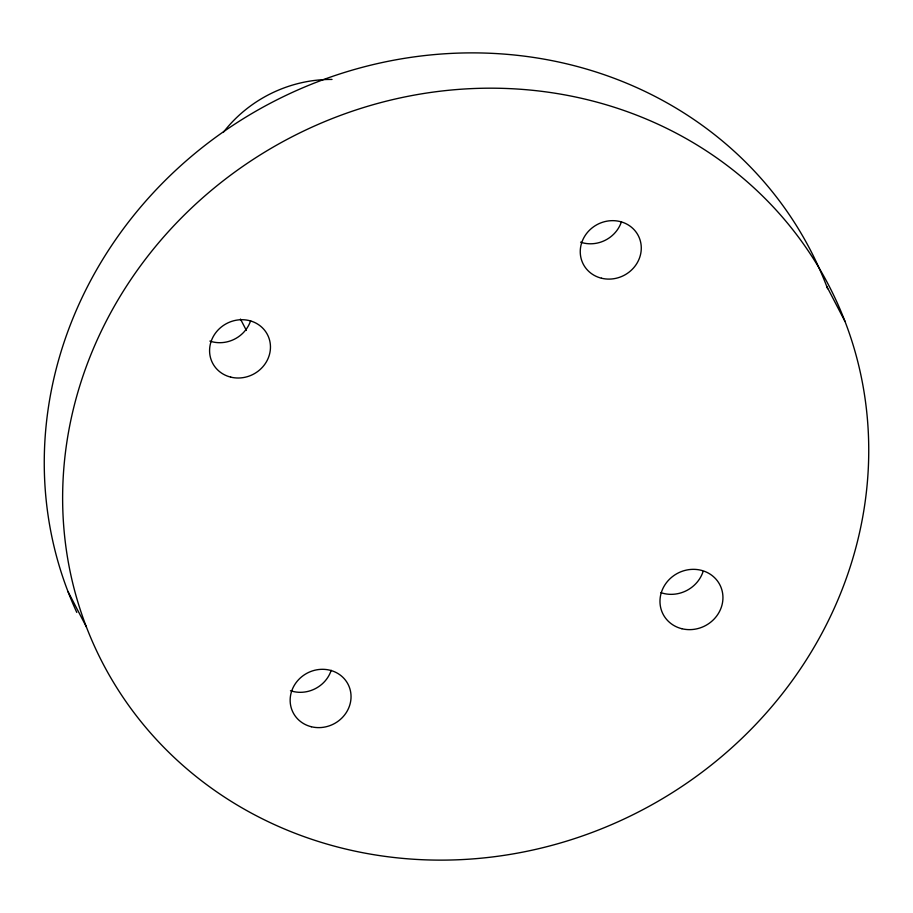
<?xml version="1.0" encoding="UTF-8"?>
<svg xmlns="http://www.w3.org/2000/svg" width="913" height="913" viewBox="0 0 913 913"><rect width="100%" height="100%" fill="white"/><g stroke="black" fill="none" stroke-linecap="round" stroke-linejoin="round"><path stroke-width="1.37" d="M826.619 286.1L844.993 321.41A409.218 379.42 -27.5 0 1 394.074 857.501A409.218 379.42 -27.5 0 1 157.995 243.554A409.218 379.42 -27.5 0 1 844.993 321.41M240.473 319.071L246.384 330.426M68.007 591.59L86.381 626.9M76.783 612.418A409.218 379.42 -27.5 0 1 301.176 88.493A409.218 379.42 -27.5 0 1 827.623 288.736M250.63 320.703A30.905 28.657 -27.5 0 1 209.876 341.085M621.445 221.733A30.985 28.737 -27.5 0 1 580.588 242.173M703.078 571.584A31.966 29.638 -27.5 0 1 660.921 592.674M331.214 670.313A30.916 28.668 -27.5 0 1 290.46 690.707M223.274 132.431A128.208 118.873 -27.5 0 1 332.024 79.431M681.874 628.726A31.966 29.638 -27.5 0 0 722.229 591.282A31.966 29.638 -27.5 0 0 670.279 578.477A31.966 29.638 -27.5 0 0 681.874 628.726M601.462 278.214A30.985 28.737 -27.5 0 0 640.584 241.911A30.985 28.737 -27.5 0 0 590.232 229.505A30.985 28.737 -27.5 0 0 601.462 278.214M230.749 377.126A30.905 28.657 -27.5 0 0 269.769 340.926A30.905 28.657 -27.5 0 0 219.542 328.543A30.905 28.657 -27.5 0 0 230.749 377.126M311.322 726.737A30.916 28.668 -27.5 0 0 350.352 690.525A30.916 28.668 -27.5 0 0 300.115 678.142A30.916 28.668 -27.5 0 0 311.322 726.737"/></g></svg>
